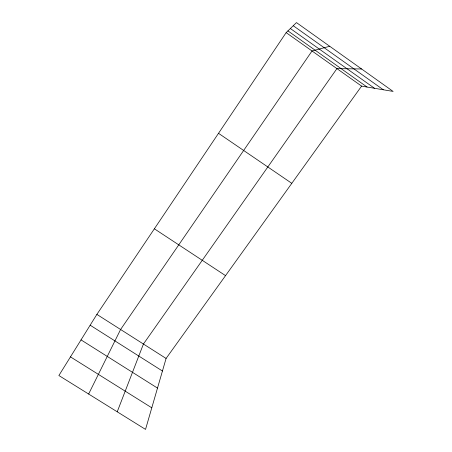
<?xml version="1.0" encoding="UTF-8"?>
<svg xmlns="http://www.w3.org/2000/svg" width="452" height="452" viewBox="0 0 452 452"><rect width="100%" height="100%" fill="white"/><g stroke="black" fill="none" stroke-linecap="round" stroke-linejoin="round"><path stroke-width="0.68" d="M361.594 86.112L166.087 358.447L145.533 429.4L58.879 375.527L96.875 314.394L286.15 32.623L296.467 22.6L393.121 91.428L361.594 86.112L286.15 32.623M117.226 411.8L143.431 344.028L336.926 68.619L361.6 68.981M88.637 394.025L120.594 329.491L312.033 50.974L329.711 46.273M70.467 356.882L151.793 407.806M81.027 339.887L157.499 388.093M90.157 325.203L162.443 371.024M96.875 314.394L166.087 358.447M154.369 228.802L225.542 275.63M218.514 133.312L291.8 183.331M287.93 30.9L367.041 87.027M293.252 25.724L383.313 89.773M290.376 28.521L374.527 88.293"/></g></svg>
